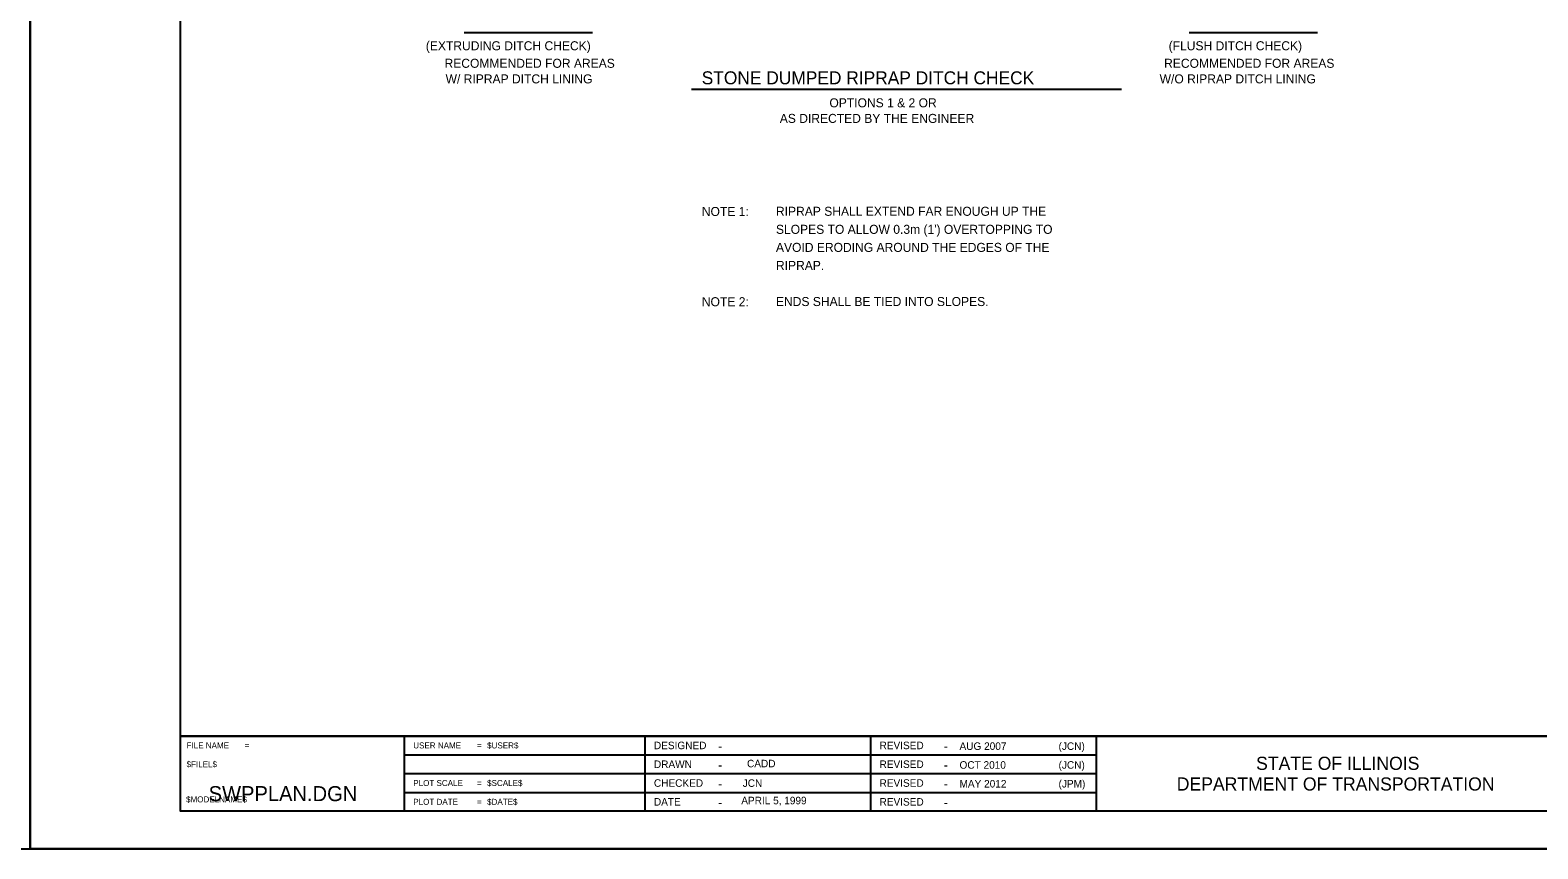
# Model space of a CAD drawing. Extents: x 55427 to 58147, y 39038 to 39478.
# Drawn here: x 57466.9 to 57867.8, y 39037.5 to 39255.3 of the extents above; entities that cross this region are included whole.
import ezdxf

# ---------------------------------------------------------------- set-up
doc = ezdxf.new("R2010")
doc.units = 0
for name, color, linetype in [('Level 35', 7, 'Continuous'), ('Level 42', 7, 'Continuous'), ('Level 48', 7, 'Continuous'), ('Level 51', 7, 'Continuous'), ('Sheets_50 Reference Boundary', 7, 'Continuous'), ('Sheets_General Details', 7, 'Continuous'), ('Sheets_Printer Plotting Border', 7, 'Continuous')]:
    doc.layers.add(name, color=color, linetype=linetype)

msp = doc.modelspace()

# ---------------------------------------------------------------- linework, layer by layer
at = {"layer": 'Level 42'}
for p, q in [((57582.33, 39254.62), (57616.44, 39254.62)), ((57775.08, 39254.62), (57809.19, 39254.62)), ((57642.78, 39239.54), (57757.14, 39239.54))]:
    msp.add_line(p, q, dxfattribs=at)
at = {"layer": 'Level 48'}
msp.add_lwpolyline([(57466.87, 39477.53), (58146.87, 39477.53), (58146.87, 39037.53), (57466.87, 39037.53)], close=True, dxfattribs=at)
at = {"layer": 'Sheets_50 Reference Boundary'}
msp.add_lwpolyline([(57506.87, 39467.52), (58136.87, 39467.52), (58136.87, 39067.53), (57506.87, 39067.53)], close=True, dxfattribs=at)
at = {"layer": 'Sheets_General Details'}
for p, q in [((57506.87, 39067.53), (58136.87, 39067.53)), ((57566.36, 39067.53), (57566.36, 39047.53)), ((57630.36, 39067.53), (57630.36, 39047.53)), ((57690.36, 39067.53), (57690.36, 39047.53)), ((57750.36, 39067.53), (57750.36, 39047.53)), ((57566.36, 39062.53), (57750.36, 39062.53)), ((57566.36, 39057.53), (57750.36, 39057.53)), ((57566.36, 39052.53), (57750.36, 39052.53)), ((58146.87, 39037.53), (57466.87, 39037.53))]:
    msp.add_line(p, q, dxfattribs=at)
msp.add_lwpolyline([(57506.87, 39467.53), (58136.87, 39467.53), (58136.87, 39047.53), (57506.87, 39047.53)], close=True, dxfattribs=at)
at = {"layer": 'Sheets_Printer Plotting Border'}
for points in [[(56786.87, 39037.53), (57466.87, 39037.53), (57466.87, 39477.53), (56786.87, 39477.53)], [(57466.87, 39037.53), (58146.87, 39037.53), (58146.87, 39477.53), (57466.87, 39477.53)]]:
    msp.add_lwpolyline(points, close=True, dxfattribs=at)

# ---------------------------------------------------------------- texts
at = {"layer": 'Level 35'}
for s, p in [('NOTE 1:', (57645.5, 39205.83)), ('NOTE 2:', (57645.5, 39181.83))]:
    msp.add_text(s, height=2.4, dxfattribs=at).set_placement(p)
at = {"layer": 'Level 42'}
for s, height, p in [('(EXTRUDING DITCH CHECK)', 2.4, (57572.1, 39249.9)), ('(FLUSH DITCH CHECK)', 2.4, (57769.65, 39249.9)), ('STONE DUMPED RIPRAP DITCH CHECK', 3.45, (57645.47, 39240.85)), ('OPTIONS 1 & 2 OR', 2.4, (57679.43, 39234.73)), ('AS DIRECTED BY THE ENGINEER', 2.4, (57666.23, 39230.58)), ('RIPRAP SHALL EXTEND FAR ENOUGH UP THE', 2.4, (57665.21, 39205.88)), ("SLOPES TO ALLOW 0.3m (1') OVERTOPPING TO", 2.4, (57665.21, 39201.08)), ('AVOID ERODING AROUND THE EDGES OF THE', 2.4, (57665.21, 39196.28)), ('RIPRAP.', 2.4, (57665.21, 39191.48)), ('ENDS SHALL BE TIED INTO SLOPES.', 2.4, (57665.21, 39181.88))]:
    msp.add_text(s, height=height, dxfattribs=at).set_placement(p)
at = {"layer": 'Level 51'}
for s, p in [('RECOMMENDED FOR AREAS', (57577.07, 39245.24)), ('RECOMMENDED FOR AREAS', (57768.44, 39245.24)), ('W/ RIPRAP DITCH LINING', (57577.36, 39241.09)), (' W/O RIPRAP DITCH LINING', (57766.36, 39241.09))]:
    msp.add_text(s, height=2.4, dxfattribs=at).set_placement(p)
at = {"layer": 'Sheets_General Details'}
for s, p in [('FILE NAME', (57508.47, 39064.23)), ('=', (57523.92, 39064.23)), ('USER NAME', (57568.76, 39064.23)), ('=', (57585.71, 39064.23)), ('$USER$', (57588.4, 39064.23)), ('$FILEL$', (57508.47, 39059.23)), ('PLOT SCALE', (57568.76, 39054.23)), ('=', (57585.71, 39054.23)), ('$SCALE$', (57588.4, 39054.23)), ('$MODELNAME$', (57508.34, 39049.88)), ('PLOT DATE', (57568.76, 39049.23)), ('=', (57585.71, 39049.23)), ('$DATE$', (57588.4, 39049.23))]:
    msp.add_text(s, height=1.6, rotation=360, dxfattribs=at).set_placement(p)
for s, height, p in [('DESIGNED', 2, (57632.76, 39064.03)), ('REVISED', 2, (57692.76, 39064.03)), ('AUG 2007', 2, (57714.03, 39063.84)), ('(JCN)', 2, (57740.37, 39063.84)), ('-', 2.4, (57649.84, 39063.63)), ('-', 2.4, (57709.84, 39063.63)), ('STATE OF ILLINOIS', 3.5, (57792.9, 39058.53)), ('DRAWN', 2, (57632.76, 39059.03)), ('-', 2.4, (57649.84, 39058.63)), ('CADD', 1.999, (57657.52, 39059.21)), ('REVISED', 2, (57692.76, 39059.03)), ('-', 2.4, (57709.84, 39058.63)), ('OCT 2010', 2, (57714.03, 39058.84)), ('(JCN)', 2, (57740.37, 39058.84)), ('SWPPLAN.DGN', 4, (57514.34, 39050.21)), ('CHECKED', 2, (57632.76, 39054.03)), ('-', 2.4, (57649.84, 39053.63)), (' JCN', 1.999, (57655.64, 39054.01)), ('REVISED', 2, (57692.76, 39054.03)), ('-', 2.4, (57709.84, 39053.63)), ('MAY 2012', 2, (57714.03, 39053.84)), ('(JPM)', 2, (57740.37, 39053.84)), ('DEPARTMENT OF TRANSPORTATION', 3.5, (57771.8, 39053.03)), ('DATE', 2, (57632.76, 39049.03)), ('-', 2.4, (57649.84, 39048.63)), (' APRIL 5, 1999', 1.998, (57655.25, 39049.38)), ('REVISED', 2, (57692.76, 39049.03)), ('-', 2.4, (57709.84, 39048.63))]:
    msp.add_text(s, height=height, dxfattribs=at).set_placement(p)

doc.saveas('drawing.dxf')
